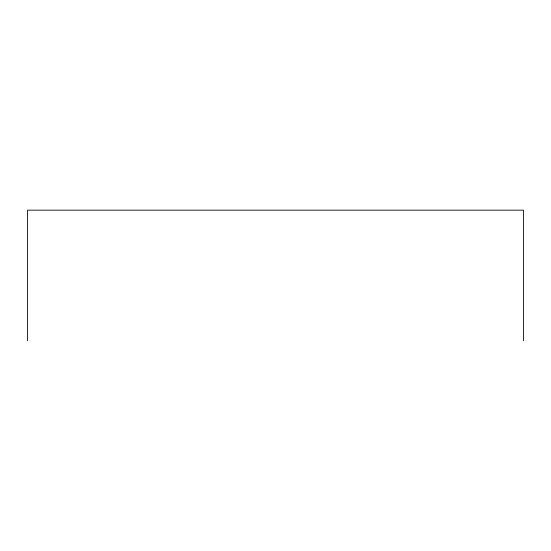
<?xml version="1.0" encoding="UTF-8"?>
<svg xmlns="http://www.w3.org/2000/svg" width="551" height="551" viewBox="0 0 551 551"><rect width="100%" height="100%" fill="white"/><g stroke="black" fill="none" stroke-linecap="round" stroke-linejoin="round"><path stroke-width="0.83" d="M523.45 340.835L523.45 210.165L27.55 210.165L27.55 340.835"/></g></svg>
